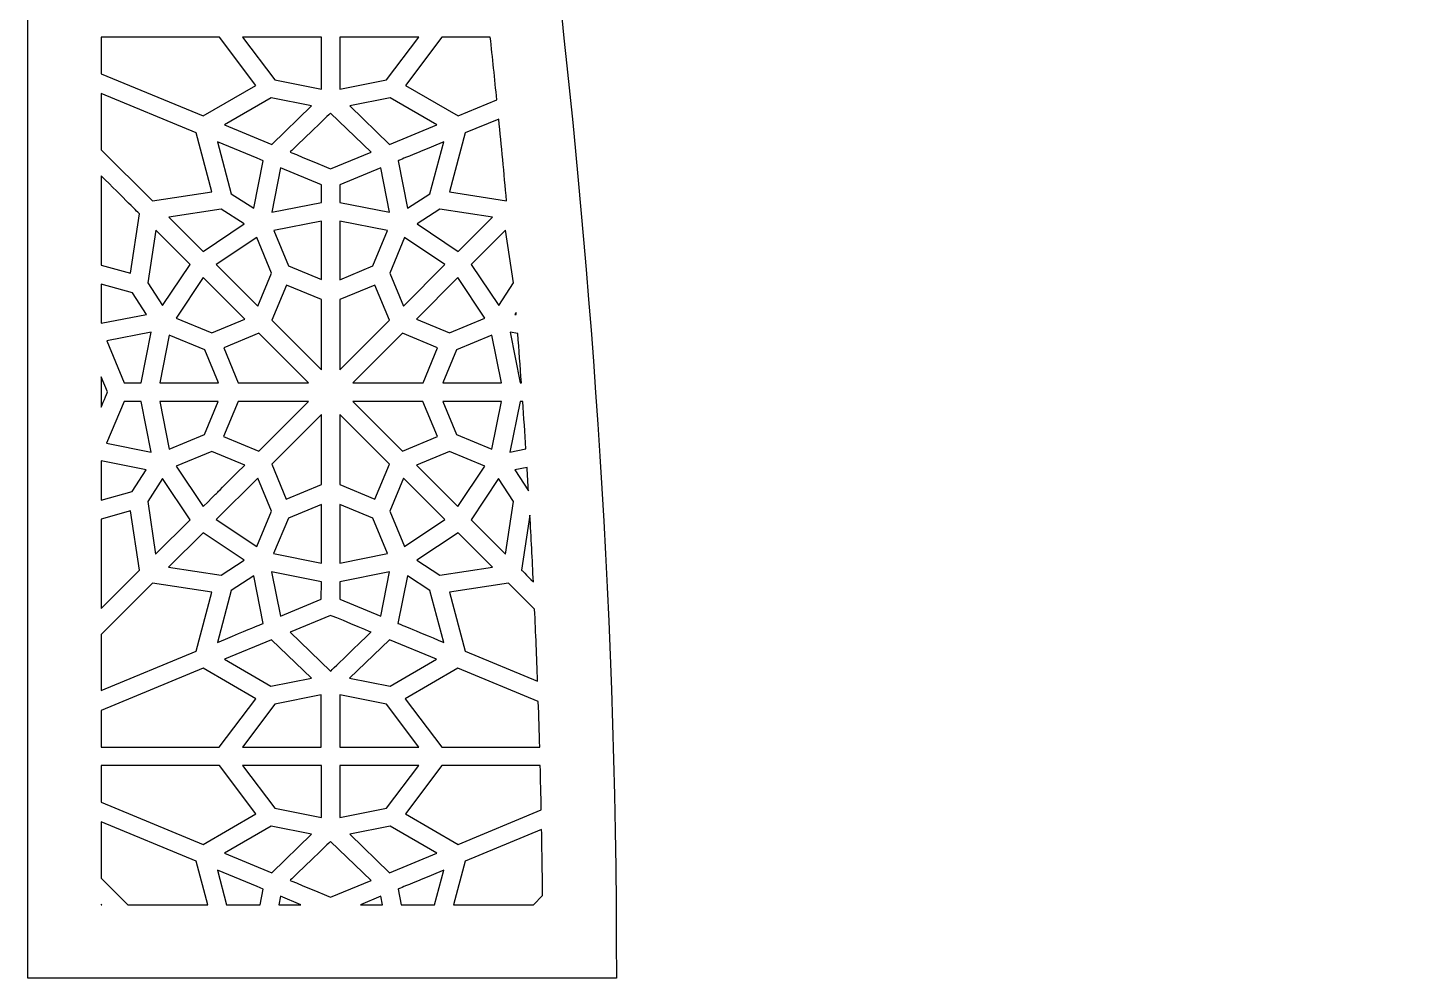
# Model space of a CAD drawing. Header units: millimetres. Extents: x -71 to 72, y -100 to 100.
# Drawn here: x -71.3 to 0.2, y -99.8 to -51.2 of the extents above; entities that cross this region are included whole.
import ezdxf

# ---------------------------------------------------------------- set-up
doc = ezdxf.new("R2010")
doc.units = ezdxf.units.MM
doc.header["$MEASUREMENT"] = 0
doc.layers.add('layer 1', color=7, linetype='Continuous')

msp = doc.modelspace()

# ---------------------------------------------------------------- linework, layer by layer
at = {"layer": 'layer 1', "color": 250}
for points, knots in [([(-71.2611, 100.1639), (-71.2611, 97.1268), (-71.2611, -98.5745), (-71.2611, -99.8361), (-71.2611, -99.8361), (-67.8761, -99.8361), (-44.6415, -99.8361), (-41.1315, -99.8361), (-41.1315, -99.8361), (-41.1315, -17.6932), (-64.9624, 9.6876), (-27.8356, 44.2271), (-27.8356, 44.2271), (-27.8356, 44.2271), (-27.8356, 44.2271), (-27.8356, 44.2271), (-27.8356, 44.2271), (-18.6697, 52.7731), (-6.8481, 60.2788), (0.1676, 70.1513), (0.1676, 70.1513), (13.6031, 51.2689), (43.5836, 41.9319), (48.2851, 8.6635), (48.2851, 8.6635), (48.2851, 8.6635), (48.2851, 8.6639), (48.2851, 8.6639), (48.2851, 8.6639), (48.2942, 8.5979), (48.3031, 8.5316), (48.3122, 8.4656), (48.3122, 8.4656), (48.3122, 8.4656), (48.3122, 8.4656), (48.3122, 8.4656), (48.3122, 8.4656), (51.6534, -15.6362), (41.4666, -45.9687), (41.4666, -99.8361), (41.4666, -99.8361), (44.6758, -99.8361), (70.0917, -99.8361), (71.5959, -99.8361), (71.5959, -99.8361), (71.5959, -96.0977), (71.5959, 89.4373), (71.5959, 100.1639), (71.5959, 100.1639), (50.7736, 100.1639), (-50.0276, 100.1639), (-71.2611, 100.1639)], [0, 0, 0, 0, 0.0714286, 0.0714286, 0.0714286, 0.0714286, 0.1428571, 0.1428571, 0.1428571, 0.1428571, 0.2142857, 0.2142857, 0.2142857, 0.2142857, 0.2857143, 0.2857143, 0.2857143, 0.2857143, 0.3571429, 0.3571429, 0.3571429, 0.3571429, 0.4285714, 0.4285714, 0.4285714, 0.4285714, 0.5, 0.5, 0.5, 0.5, 0.5714286, 0.5714286, 0.5714286, 0.5714286, 0.6428571, 0.6428571, 0.6428571, 0.6428571, 0.7142857, 0.7142857, 0.7142857, 0.7142857, 0.7857143, 0.7857143, 0.7857143, 0.7857143, 0.8571429, 0.8571429, 0.8571429, 0.8571429, 1, 1, 1, 1]), ([(-67.5032, -51.6661), (-64.2355, -51.6657), (-64.8969, -51.6657), (-61.4594, -51.6661), (-61.4594, -51.6661), (-61.4594, -51.6661), (-59.5888, -54.1394), (-59.5888, -54.1394), (-59.5888, -54.1394), (-59.5888, -54.1394), (-62.2864, -55.7054), (-62.2864, -55.7054), (-62.2864, -55.7054), (-62.2864, -55.7054), (-67.5032, -53.5442), (-67.5032, -53.5442), (-67.5032, -53.5442), (-67.5032, -53.5442), (-67.5032, -51.6661), (-67.5032, -51.6661)], [0, 0, 0, 0, 0.1666667, 0.1666667, 0.1666667, 0.1666667, 0.3333333, 0.3333333, 0.3333333, 0.3333333, 0.5, 0.5, 0.5, 0.5, 0.6666667, 0.6666667, 0.6666667, 0.6666667, 1, 1, 1, 1]), ([(-56.238, -51.6664), (-56.238, -51.6664), (-56.238, -54.3327), (-56.238, -54.3327), (-56.238, -54.3327), (-56.238, -54.3327), (-58.6213, -53.8561), (-58.6213, -53.8561), (-58.6213, -53.8561), (-58.6213, -53.8561), (-60.2794, -51.6664), (-60.2794, -51.6664), (-60.2794, -51.6664), (-60.2794, -51.6664), (-56.238, -51.6664), (-56.238, -51.6664)], [0, 0, 0, 0, 0.2, 0.2, 0.2, 0.2, 0.4, 0.4, 0.4, 0.4, 0.6, 0.6, 0.6, 0.6, 1, 1, 1, 1]), ([(-52.904, -53.8561), (-52.904, -53.8561), (-55.2876, -54.3327), (-55.2876, -54.3327), (-55.2876, -54.3327), (-55.2876, -54.3327), (-55.2876, -51.6664), (-55.2876, -51.6664), (-55.2876, -51.6664), (-55.2876, -51.6664), (-51.2463, -51.6664), (-51.2463, -51.6664), (-51.2463, -51.6664), (-51.2463, -51.6664), (-52.904, -53.8561), (-52.904, -53.8561)], [0, 0, 0, 0, 0.2, 0.2, 0.2, 0.2, 0.4, 0.4, 0.4, 0.4, 0.6, 0.6, 0.6, 0.6, 1, 1, 1, 1]), ([(-49.2391, -55.7054), (-49.2391, -55.7054), (-51.9366, -54.1394), (-51.9366, -54.1394), (-51.9366, -54.1394), (-51.9366, -54.1394), (-50.0662, -51.6661), (-50.0662, -51.6661), (-50.0662, -51.6661), (-48.8268, -51.6661), (-48.13, -51.6657), (-47.5871, -51.6657), (-47.5871, -51.6657), (-47.4742, -52.7247), (-47.3626, -53.7965), (-47.2528, -54.8823), (-47.2528, -54.8823), (-47.2528, -54.8823), (-49.2391, -55.7054), (-49.2391, -55.7054)], [0, 0, 0, 0, 0.1666667, 0.1666667, 0.1666667, 0.1666667, 0.3333333, 0.3333333, 0.3333333, 0.3333333, 0.5, 0.5, 0.5, 0.5, 0.6666667, 0.6666667, 0.6666667, 0.6666667, 1, 1, 1, 1]), ([(-67.5032, -54.5613), (-67.5032, -54.5613), (-62.6486, -56.5725), (-62.6486, -56.5725), (-62.6486, -56.5725), (-62.6486, -56.5725), (-61.8444, -59.5958), (-61.8444, -59.5958), (-61.8444, -59.5958), (-61.8444, -59.5958), (-64.8799, -60.0565), (-64.8799, -60.0565), (-64.8799, -60.0565), (-64.8799, -60.0565), (-67.5032, -57.4322), (-67.5032, -57.4322), (-67.5032, -57.4322), (-67.5032, -57.4322), (-67.5032, -54.5613), (-67.5032, -54.5613)], [0, 0, 0, 0, 0.1666667, 0.1666667, 0.1666667, 0.1666667, 0.3333333, 0.3333333, 0.3333333, 0.3333333, 0.5, 0.5, 0.5, 0.5, 0.6666667, 0.6666667, 0.6666667, 0.6666667, 1, 1, 1, 1]), ([(-56.7402, -55.1903), (-56.7402, -55.1903), (-58.7798, -57.1581), (-58.7798, -57.1581), (-58.7798, -57.1581), (-58.7798, -57.1581), (-61.1944, -56.1576), (-61.1944, -56.1576), (-61.1944, -56.1576), (-61.1944, -56.1576), (-58.8135, -54.7758), (-58.8135, -54.7758), (-58.8135, -54.7758), (-58.8135, -54.7758), (-56.7402, -55.1903), (-56.7402, -55.1903)], [0, 0, 0, 0, 0.2, 0.2, 0.2, 0.2, 0.4, 0.4, 0.4, 0.4, 0.6, 0.6, 0.6, 0.6, 1, 1, 1, 1]), ([(-52.7458, -57.1581), (-52.7458, -57.1581), (-54.7856, -55.1903), (-54.7856, -55.1903), (-54.7856, -55.1903), (-54.7856, -55.1903), (-52.7119, -54.7754), (-52.7119, -54.7754), (-52.7119, -54.7754), (-52.7119, -54.7754), (-50.331, -56.1576), (-50.331, -56.1576), (-50.331, -56.1576), (-50.331, -56.1576), (-52.7458, -57.1581), (-52.7458, -57.1581)], [0, 0, 0, 0, 0.2, 0.2, 0.2, 0.2, 0.4, 0.4, 0.4, 0.4, 0.6, 0.6, 0.6, 0.6, 1, 1, 1, 1]), ([(-55.7629, -55.553), (-55.7629, -55.553), (-53.6925, -57.5504), (-53.6925, -57.5504), (-53.6925, -57.5504), (-53.6925, -57.5504), (-55.7629, -58.408), (-55.7629, -58.408), (-55.7629, -58.408), (-55.7653, -58.4066), (-57.8305, -57.5511), (-57.8329, -57.55), (-57.8329, -57.55), (-57.8303, -57.5476), (-55.7655, -55.5554), (-55.7629, -55.553)], [0, 0, 0, 0, 0.2, 0.2, 0.2, 0.2, 0.4, 0.4, 0.4, 0.4, 0.6, 0.6, 0.6, 0.6, 1, 1, 1, 1]), ([(-46.7555, -60.0399), (-46.7555, -60.0399), (-49.681, -59.5958), (-49.681, -59.5958), (-49.681, -59.5958), (-49.681, -59.5958), (-48.8768, -56.5725), (-48.8768, -56.5725), (-48.8768, -56.5725), (-48.8768, -56.5725), (-47.1548, -55.8592), (-47.1548, -55.8592), (-47.1548, -55.8592), (-47.0184, -57.2315), (-46.8849, -58.6242), (-46.7555, -60.0399)], [0, 0, 0, 0, 0.2, 0.2, 0.2, 0.2, 0.4, 0.4, 0.4, 0.4, 0.6, 0.6, 0.6, 0.6, 1, 1, 1, 1]), ([(-59.5176, -57.87), (-59.5176, -57.87), (-59.5201, -57.8721), (-59.5201, -57.8721), (-59.5201, -57.8721), (-59.5201, -57.8721), (-59.2136, -57.9991), (-59.2136, -57.9991), (-59.2136, -57.9991), (-59.2136, -57.9991), (-59.6966, -60.4276), (-59.6966, -60.4276), (-59.6966, -60.4276), (-59.6966, -60.4276), (-60.8484, -59.6854), (-60.8484, -59.6854), (-60.8484, -59.6854), (-60.8484, -59.6854), (-61.5556, -57.0269), (-61.5556, -57.0269), (-61.5556, -57.0269), (-61.5556, -57.0269), (-59.5176, -57.87), (-59.5176, -57.87)], [0, 0, 0, 0, 0.1428571, 0.1428571, 0.1428571, 0.1428571, 0.2857143, 0.2857143, 0.2857143, 0.2857143, 0.4285714, 0.4285714, 0.4285714, 0.4285714, 0.5714286, 0.5714286, 0.5714286, 0.5714286, 0.7142857, 0.7142857, 0.7142857, 0.7142857, 1, 1, 1, 1]), ([(-50.6771, -59.685), (-50.6771, -59.685), (-51.8353, -60.4319), (-51.8353, -60.4319), (-51.8353, -60.4319), (-51.8353, -60.4319), (-52.3129, -57.9995), (-52.3129, -57.9995), (-52.3129, -57.9995), (-52.3018, -57.9949), (-52.2885, -57.9861), (-49.9699, -57.0269), (-49.9699, -57.0269), (-49.9699, -57.0269), (-50.6771, -59.685), (-50.6771, -59.685)], [0, 0, 0, 0, 0.2, 0.2, 0.2, 0.2, 0.4, 0.4, 0.4, 0.4, 0.6, 0.6, 0.6, 0.6, 1, 1, 1, 1]), ([(-56.2373, -59.23), (-56.2373, -59.23), (-56.2369, -60.1299), (-56.2369, -60.1299), (-56.2369, -60.1299), (-56.2369, -60.1299), (-58.7799, -60.6351), (-58.7799, -60.6351), (-58.7799, -60.6351), (-58.7799, -60.6351), (-58.3285, -58.365), (-58.3285, -58.365), (-58.3285, -58.365), (-58.3285, -58.365), (-56.2373, -59.23), (-56.2373, -59.23)], [0, 0, 0, 0, 0.2, 0.2, 0.2, 0.2, 0.4, 0.4, 0.4, 0.4, 0.6, 0.6, 0.6, 0.6, 1, 1, 1, 1]), ([(-55.2903, -60.1296), (-55.2903, -60.1296), (-55.2883, -59.23), (-55.2883, -59.23), (-55.2883, -59.23), (-55.2883, -59.23), (-53.1972, -58.365), (-53.1972, -58.365), (-53.1972, -58.365), (-53.1972, -58.365), (-52.7456, -60.6351), (-52.7456, -60.6351), (-52.7456, -60.6351), (-52.7456, -60.6351), (-55.2903, -60.1296), (-55.2903, -60.1296)], [0, 0, 0, 0, 0.2, 0.2, 0.2, 0.2, 0.4, 0.4, 0.4, 0.4, 0.6, 0.6, 0.6, 0.6, 1, 1, 1, 1]), ([(-65.5451, -60.7208), (-65.5451, -60.7208), (-66.002, -63.7508), (-66.002, -63.7508), (-66.002, -63.7508), (-66.002, -63.7508), (-67.5032, -63.3349), (-67.5032, -63.3349), (-67.5032, -63.3349), (-67.5032, -63.3349), (-67.5032, -58.7615), (-67.5032, -58.7615), (-67.5032, -58.7615), (-66.3855, -59.8798), (-65.5451, -60.7208), (-65.5451, -60.7208)], [0, 0, 0, 0, 0.2, 0.2, 0.2, 0.2, 0.4, 0.4, 0.4, 0.4, 0.6, 0.6, 0.6, 0.6, 1, 1, 1, 1]), ([(-61.3609, -60.4728), (-61.3609, -60.4728), (-60.1854, -61.2295), (-60.1854, -61.2295), (-60.1854, -61.2295), (-60.1854, -61.2295), (-62.2934, -62.6367), (-62.2934, -62.6367), (-62.2934, -62.6367), (-62.2934, -62.6367), (-64.0534, -60.8817), (-64.0534, -60.8817), (-64.0534, -60.8817), (-64.0534, -60.8817), (-61.3609, -60.4728), (-61.3609, -60.4728)], [0, 0, 0, 0, 0.2, 0.2, 0.2, 0.2, 0.4, 0.4, 0.4, 0.4, 0.6, 0.6, 0.6, 0.6, 1, 1, 1, 1]), ([(-49.2321, -62.6367), (-49.2321, -62.6367), (-51.3401, -61.2295), (-51.3401, -61.2295), (-51.3401, -61.2295), (-51.3401, -61.2295), (-50.1647, -60.4728), (-50.1647, -60.4728), (-50.1647, -60.4728), (-50.1647, -60.4728), (-47.4719, -60.8817), (-47.4719, -60.8817), (-47.4719, -60.8817), (-47.4719, -60.8817), (-49.2321, -62.6367), (-49.2321, -62.6367)], [0, 0, 0, 0, 0.2, 0.2, 0.2, 0.2, 0.4, 0.4, 0.4, 0.4, 0.6, 0.6, 0.6, 0.6, 1, 1, 1, 1]), ([(-58.6767, -61.5724), (-58.6767, -61.5724), (-56.2366, -61.0877), (-56.2366, -61.0877), (-56.2366, -61.0877), (-56.2366, -61.0877), (-56.2359, -64.0835), (-56.2359, -64.0835), (-56.2359, -64.0835), (-56.2359, -64.0835), (-57.9243, -63.3836), (-57.9243, -63.3836), (-57.9243, -63.3836), (-57.9243, -63.3836), (-58.6767, -61.5724), (-58.6767, -61.5724)], [0, 0, 0, 0, 0.2, 0.2, 0.2, 0.2, 0.4, 0.4, 0.4, 0.4, 0.6, 0.6, 0.6, 0.6, 1, 1, 1, 1]), ([(-55.2913, -64.0842), (-55.2913, -64.0842), (-55.2913, -61.087), (-55.2913, -61.087), (-55.2913, -61.087), (-55.2913, -61.087), (-52.8487, -61.5724), (-52.8487, -61.5724), (-52.8487, -61.5724), (-52.8487, -61.5724), (-53.6011, -63.3836), (-53.6011, -63.3836), (-53.6011, -63.3836), (-53.6011, -63.3836), (-55.2913, -64.0842), (-55.2913, -64.0842)], [0, 0, 0, 0, 0.2, 0.2, 0.2, 0.2, 0.4, 0.4, 0.4, 0.4, 0.6, 0.6, 0.6, 0.6, 1, 1, 1, 1]), ([(-62.958, -63.3003), (-62.958, -63.3003), (-64.3665, -65.4102), (-64.3665, -65.4102), (-64.3665, -65.4102), (-64.3665, -65.4102), (-65.1254, -64.2384), (-65.1254, -64.2384), (-65.1254, -64.2384), (-65.1254, -64.2384), (-64.7192, -61.5442), (-64.7192, -61.5442), (-64.7192, -61.5442), (-64.7192, -61.5442), (-62.958, -63.3003), (-62.958, -63.3003)], [0, 0, 0, 0, 0.2, 0.2, 0.2, 0.2, 0.4, 0.4, 0.4, 0.4, 0.6, 0.6, 0.6, 0.6, 1, 1, 1, 1]), ([(-59.4931, -65.436), (-59.4931, -65.436), (-61.6154, -63.3137), (-61.6154, -63.3137), (-61.6154, -63.3137), (-61.6154, -63.3137), (-59.545, -61.9315), (-59.545, -61.9315), (-59.545, -61.9315), (-59.545, -61.9315), (-58.7912, -63.7462), (-58.7912, -63.7462), (-58.7912, -63.7462), (-58.7912, -63.7462), (-59.4931, -65.436), (-59.4931, -65.436)], [0, 0, 0, 0, 0.2, 0.2, 0.2, 0.2, 0.4, 0.4, 0.4, 0.4, 0.6, 0.6, 0.6, 0.6, 1, 1, 1, 1]), ([(-52.0325, -65.436), (-52.0325, -65.436), (-52.7345, -63.7462), (-52.7345, -63.7462), (-52.7345, -63.7462), (-52.7345, -63.7462), (-51.9807, -61.9315), (-51.9807, -61.9315), (-51.9807, -61.9315), (-51.9807, -61.9315), (-49.91, -63.3137), (-49.91, -63.3137), (-49.91, -63.3137), (-49.91, -63.3137), (-52.0325, -65.436), (-52.0325, -65.436)], [0, 0, 0, 0, 0.2, 0.2, 0.2, 0.2, 0.4, 0.4, 0.4, 0.4, 0.6, 0.6, 0.6, 0.6, 1, 1, 1, 1]), ([(-47.1592, -65.4102), (-47.1592, -65.4102), (-48.5674, -63.3007), (-48.5674, -63.3007), (-48.5674, -63.3007), (-48.5674, -63.3007), (-46.8063, -61.5445), (-46.8063, -61.5445), (-46.8063, -61.5445), (-46.8063, -61.5445), (-46.4002, -64.2384), (-46.4002, -64.2384), (-46.4002, -64.2384), (-46.4002, -64.2384), (-47.1592, -65.4102), (-47.1592, -65.4102)], [0, 0, 0, 0, 0.2, 0.2, 0.2, 0.2, 0.4, 0.4, 0.4, 0.4, 0.6, 0.6, 0.6, 0.6, 1, 1, 1, 1]), ([(-60.1573, -66.1003), (-60.1573, -66.1003), (-61.8495, -66.803), (-61.8495, -66.803), (-61.8495, -66.803), (-61.8495, -66.803), (-63.6636, -66.0499), (-63.6636, -66.0499), (-63.6636, -66.0499), (-63.6636, -66.0499), (-62.2802, -63.9777), (-62.2802, -63.9777), (-62.2802, -63.9777), (-62.2802, -63.9777), (-60.1573, -66.1003), (-60.1573, -66.1003)], [0, 0, 0, 0, 0.2, 0.2, 0.2, 0.2, 0.4, 0.4, 0.4, 0.4, 0.6, 0.6, 0.6, 0.6, 1, 1, 1, 1]), ([(-49.6762, -66.8034), (-49.6762, -66.8034), (-51.3683, -66.1003), (-51.3683, -66.1003), (-51.3683, -66.1003), (-51.3683, -66.1003), (-49.2453, -63.9777), (-49.2453, -63.9777), (-49.2453, -63.9777), (-49.2453, -63.9777), (-47.862, -66.0499), (-47.862, -66.0499), (-47.862, -66.0499), (-47.862, -66.0499), (-49.6762, -66.8034), (-49.6762, -66.8034)], [0, 0, 0, 0, 0.2, 0.2, 0.2, 0.2, 0.4, 0.4, 0.4, 0.4, 0.6, 0.6, 0.6, 0.6, 1, 1, 1, 1]), ([(-67.5032, -66.3166), (-67.5032, -66.3166), (-67.5032, -64.3093), (-67.5032, -64.3093), (-67.5032, -64.3093), (-67.5032, -64.3093), (-65.9132, -64.7503), (-65.9132, -64.7503), (-65.9132, -64.7503), (-65.9132, -64.7503), (-65.1955, -65.8584), (-65.1955, -65.8584), (-65.1955, -65.8584), (-65.1955, -65.8584), (-67.5032, -66.3166), (-67.5032, -66.3166)], [0, 0, 0, 0, 0.2, 0.2, 0.2, 0.2, 0.4, 0.4, 0.4, 0.4, 0.6, 0.6, 0.6, 0.6, 1, 1, 1, 1]), ([(-58.0279, -64.3576), (-58.0279, -64.3576), (-56.2355, -65.1006), (-56.2355, -65.1006), (-56.2355, -65.1006), (-56.2355, -65.1006), (-56.2344, -68.6949), (-56.2344, -68.6949), (-56.2344, -68.6949), (-56.2344, -68.6949), (-58.7746, -66.1546), (-58.7746, -66.1546), (-58.7746, -66.1546), (-58.7746, -66.1546), (-58.0279, -64.3576), (-58.0279, -64.3576)], [0, 0, 0, 0, 0.2, 0.2, 0.2, 0.2, 0.4, 0.4, 0.4, 0.4, 0.6, 0.6, 0.6, 0.6, 1, 1, 1, 1]), ([(-53.4978, -64.3576), (-53.4978, -64.3576), (-52.7512, -66.1546), (-52.7512, -66.1546), (-52.7512, -66.1546), (-52.7512, -66.1546), (-55.2913, -68.6949), (-55.2913, -68.6949), (-55.2913, -68.6949), (-55.2913, -68.6949), (-55.2913, -65.1009), (-55.2913, -65.1009), (-55.2913, -65.1009), (-55.2913, -65.1009), (-53.4978, -64.3576), (-53.4978, -64.3576)], [0, 0, 0, 0, 0.2, 0.2, 0.2, 0.2, 0.4, 0.4, 0.4, 0.4, 0.6, 0.6, 0.6, 0.6, 1, 1, 1, 1]), ([(-46.2573, -65.8727), (-46.2573, -65.8727), (-46.3302, -65.8584), (-46.3302, -65.8584), (-46.3302, -65.8584), (-46.3302, -65.8584), (-46.2661, -65.7596), (-46.2661, -65.7596), (-46.2661, -65.7596), (-46.2632, -65.7969), (-46.2604, -65.8351), (-46.2573, -65.8727)], [0, 0, 0, 0, 0.25, 0.25, 0.25, 0.25, 0.5, 0.5, 0.5, 0.5, 1, 1, 1, 1]), ([(-64.949, -66.767), (-64.949, -66.767), (-65.4644, -69.3628), (-65.4644, -69.3628), (-65.4644, -69.3628), (-65.4644, -69.3628), (-66.3378, -69.3628), (-66.3378, -69.3628), (-66.3378, -69.3628), (-66.3378, -69.3628), (-67.2268, -67.2193), (-67.2268, -67.2193), (-67.2268, -67.2193), (-67.2268, -67.2193), (-64.949, -66.767), (-64.949, -66.767)], [0, 0, 0, 0, 0.2, 0.2, 0.2, 0.2, 0.4, 0.4, 0.4, 0.4, 0.6, 0.6, 0.6, 0.6, 1, 1, 1, 1]), ([(-62.2093, -67.6712), (-62.2093, -67.6712), (-61.5077, -69.3628), (-61.5077, -69.3628), (-61.5077, -69.3628), (-61.5077, -69.3628), (-64.5066, -69.3628), (-64.5066, -69.3628), (-64.5066, -69.3628), (-64.5066, -69.3628), (-64.0211, -66.9183), (-64.0211, -66.9183), (-64.0211, -66.9183), (-64.0211, -66.9183), (-62.2093, -67.6712), (-62.2093, -67.6712)], [0, 0, 0, 0, 0.2, 0.2, 0.2, 0.2, 0.4, 0.4, 0.4, 0.4, 0.6, 0.6, 0.6, 0.6, 1, 1, 1, 1]), ([(-56.8949, -69.3628), (-56.8949, -69.3628), (-60.4908, -69.3628), (-60.4908, -69.3628), (-60.4908, -69.3628), (-60.4908, -69.3628), (-61.2357, -67.5653), (-61.2357, -67.5653), (-61.2357, -67.5653), (-61.2357, -67.5653), (-59.4388, -66.8189), (-59.4388, -66.8189), (-59.4388, -66.8189), (-59.4388, -66.8189), (-56.8949, -69.3628), (-56.8949, -69.3628)], [0, 0, 0, 0, 0.2, 0.2, 0.2, 0.2, 0.4, 0.4, 0.4, 0.4, 0.6, 0.6, 0.6, 0.6, 1, 1, 1, 1]), ([(-52.0867, -66.8189), (-52.0867, -66.8189), (-50.2896, -67.5653), (-50.2896, -67.5653), (-50.2896, -67.5653), (-50.2896, -67.5653), (-51.0333, -69.3597), (-51.0333, -69.3597), (-51.0333, -69.3597), (-51.0333, -69.3597), (-54.63, -69.362), (-54.63, -69.362), (-54.63, -69.362), (-54.63, -69.362), (-52.0867, -66.8189), (-52.0867, -66.8189)], [0, 0, 0, 0, 0.2, 0.2, 0.2, 0.2, 0.4, 0.4, 0.4, 0.4, 0.6, 0.6, 0.6, 0.6, 1, 1, 1, 1]), ([(-50.0163, -69.3597), (-50.0163, -69.3597), (-49.3165, -67.6712), (-49.3165, -67.6712), (-49.3165, -67.6712), (-49.3165, -67.6712), (-47.5041, -66.9183), (-47.5041, -66.9183), (-47.5041, -66.9183), (-47.5041, -66.9183), (-47.0192, -69.3617), (-47.0192, -69.3617), (-47.0192, -69.3617), (-47.0192, -69.3617), (-50.0163, -69.3597), (-50.0163, -69.3597)], [0, 0, 0, 0, 0.2, 0.2, 0.2, 0.2, 0.4, 0.4, 0.4, 0.4, 0.6, 0.6, 0.6, 0.6, 1, 1, 1, 1]), ([(-45.9942, -69.3625), (-45.9942, -69.3625), (-46.0612, -69.3625), (-46.0612, -69.3625), (-46.0612, -69.3625), (-46.0612, -69.3625), (-46.5764, -66.767), (-46.5764, -66.767), (-46.5764, -66.767), (-46.5764, -66.767), (-46.1821, -66.8453), (-46.1821, -66.8453), (-46.1821, -66.8453), (-46.1177, -67.6775), (-46.0548, -68.5158), (-45.9942, -69.3625)], [0, 0, 0, 0, 0.2, 0.2, 0.2, 0.2, 0.4, 0.4, 0.4, 0.4, 0.6, 0.6, 0.6, 0.6, 1, 1, 1, 1]), ([(-67.5032, -69.0608), (-67.5032, -69.0608), (-67.1917, -69.8334), (-67.1917, -69.8334), (-67.1917, -69.8334), (-67.1946, -69.8401), (-67.5004, -70.5992), (-67.5032, -70.6064), (-67.5032, -70.6064), (-67.5032, -70.0499), (-67.5032, -69.6234), (-67.5032, -69.0608)], [0, 0, 0, 0, 0.25, 0.25, 0.25, 0.25, 0.5, 0.5, 0.5, 0.5, 1, 1, 1, 1]), ([(-67.23, -72.4563), (-67.23, -72.4563), (-66.3411, -70.3124), (-66.3411, -70.3124), (-66.3411, -70.3124), (-66.3411, -70.3124), (-65.4678, -70.3132), (-65.4678, -70.3132), (-65.4678, -70.3132), (-65.4678, -70.3132), (-64.9526, -72.9085), (-64.9526, -72.9085), (-64.9526, -72.9085), (-64.9526, -72.9085), (-67.23, -72.4563), (-67.23, -72.4563)], [0, 0, 0, 0, 0.2, 0.2, 0.2, 0.2, 0.4, 0.4, 0.4, 0.4, 0.6, 0.6, 0.6, 0.6, 1, 1, 1, 1]), ([(-61.5124, -70.316), (-61.5124, -70.316), (-62.2125, -72.0044), (-62.2125, -72.0044), (-62.2125, -72.0044), (-62.2125, -72.0044), (-64.0249, -72.7572), (-64.0249, -72.7572), (-64.0249, -72.7572), (-64.0249, -72.7572), (-64.5098, -70.3138), (-64.5098, -70.3138), (-64.5098, -70.3138), (-64.5098, -70.3138), (-61.5124, -70.316), (-61.5124, -70.316)], [0, 0, 0, 0, 0.2, 0.2, 0.2, 0.2, 0.4, 0.4, 0.4, 0.4, 0.6, 0.6, 0.6, 0.6, 1, 1, 1, 1]), ([(-59.4421, -72.8567), (-59.4421, -72.8567), (-61.2395, -72.1102), (-61.2395, -72.1102), (-61.2395, -72.1102), (-61.2395, -72.1102), (-60.4957, -70.316), (-60.4957, -70.316), (-60.4957, -70.316), (-60.4957, -70.316), (-56.8991, -70.3132), (-56.8991, -70.3132), (-56.8991, -70.3132), (-56.8991, -70.3132), (-59.4421, -72.8567), (-59.4421, -72.8567)], [0, 0, 0, 0, 0.2, 0.2, 0.2, 0.2, 0.4, 0.4, 0.4, 0.4, 0.6, 0.6, 0.6, 0.6, 1, 1, 1, 1]), ([(-54.634, -70.3124), (-54.634, -70.3124), (-51.0383, -70.3124), (-51.0383, -70.3124), (-51.0383, -70.3124), (-51.0383, -70.3124), (-50.293, -72.1102), (-50.293, -72.1102), (-50.293, -72.1102), (-50.293, -72.1102), (-52.0902, -72.8567), (-52.0902, -72.8567), (-52.0902, -72.8567), (-52.0902, -72.8567), (-54.634, -70.3124), (-54.634, -70.3124)], [0, 0, 0, 0, 0.2, 0.2, 0.2, 0.2, 0.4, 0.4, 0.4, 0.4, 0.6, 0.6, 0.6, 0.6, 1, 1, 1, 1]), ([(-49.3196, -72.0044), (-49.3196, -72.0044), (-50.0211, -70.3124), (-50.0211, -70.3124), (-50.0211, -70.3124), (-50.0211, -70.3124), (-47.0222, -70.3124), (-47.0222, -70.3124), (-47.0222, -70.3124), (-47.0222, -70.3124), (-47.5076, -72.7572), (-47.5076, -72.7572), (-47.5076, -72.7572), (-47.5076, -72.7572), (-49.3196, -72.0044), (-49.3196, -72.0044)], [0, 0, 0, 0, 0.2, 0.2, 0.2, 0.2, 0.4, 0.4, 0.4, 0.4, 0.6, 0.6, 0.6, 0.6, 1, 1, 1, 1]), ([(-46.5799, -72.9085), (-46.5799, -72.9085), (-46.0647, -70.3124), (-46.0647, -70.3124), (-46.0647, -70.3124), (-46.0647, -70.3124), (-45.9274, -70.3124), (-45.9274, -70.3124), (-45.9274, -70.3124), (-45.8714, -71.1175), (-45.8173, -71.9293), (-45.7649, -72.7466), (-45.7649, -72.7466), (-45.7649, -72.7466), (-46.5799, -72.9085), (-46.5799, -72.9085)], [0, 0, 0, 0, 0.2, 0.2, 0.2, 0.2, 0.4, 0.4, 0.4, 0.4, 0.6, 0.6, 0.6, 0.6, 1, 1, 1, 1]), ([(-58.0311, -75.318), (-58.0311, -75.318), (-58.7779, -73.521), (-58.7779, -73.521), (-58.7779, -73.521), (-58.7779, -73.521), (-56.2377, -70.9807), (-56.2377, -70.9807), (-56.2377, -70.9807), (-56.2377, -70.9807), (-56.2377, -74.5747), (-56.2377, -74.5747), (-56.2377, -74.5747), (-56.2377, -74.5747), (-58.0311, -75.318), (-58.0311, -75.318)], [0, 0, 0, 0, 0.2, 0.2, 0.2, 0.2, 0.4, 0.4, 0.4, 0.4, 0.6, 0.6, 0.6, 0.6, 1, 1, 1, 1]), ([(-55.2935, -74.5751), (-55.2935, -74.5751), (-55.2943, -70.9807), (-55.2943, -70.9807), (-55.2943, -70.9807), (-55.2943, -70.9807), (-52.7544, -73.521), (-52.7544, -73.521), (-52.7544, -73.521), (-52.7544, -73.521), (-53.5011, -75.318), (-53.5011, -75.318), (-53.5011, -75.318), (-53.5011, -75.318), (-55.2935, -74.5751), (-55.2935, -74.5751)], [0, 0, 0, 0, 0.2, 0.2, 0.2, 0.2, 0.4, 0.4, 0.4, 0.4, 0.6, 0.6, 0.6, 0.6, 1, 1, 1, 1]), ([(-67.5032, -73.3597), (-67.5032, -73.3597), (-65.1988, -73.8174), (-65.1988, -73.8174), (-65.1988, -73.8174), (-65.1988, -73.8174), (-65.9164, -74.9254), (-65.9164, -74.9254), (-65.9164, -74.9254), (-65.9164, -74.9254), (-67.5032, -75.3649), (-67.5032, -75.3649), (-67.5032, -75.3649), (-67.5032, -75.3649), (-67.5032, -73.3597), (-67.5032, -73.3597)], [0, 0, 0, 0, 0.2, 0.2, 0.2, 0.2, 0.4, 0.4, 0.4, 0.4, 0.6, 0.6, 0.6, 0.6, 1, 1, 1, 1]), ([(-61.8527, -72.8722), (-61.8527, -72.8722), (-60.1606, -73.575), (-60.1606, -73.575), (-60.1606, -73.575), (-62.5752, -75.9894), (-60.7774, -74.1916), (-62.2835, -75.698), (-62.2835, -75.698), (-62.2835, -75.698), (-63.667, -73.6258), (-63.667, -73.6258), (-63.667, -73.6258), (-63.667, -73.6258), (-61.8527, -72.8722), (-61.8527, -72.8722)], [0, 0, 0, 0, 0.2, 0.2, 0.2, 0.2, 0.4, 0.4, 0.4, 0.4, 0.6, 0.6, 0.6, 0.6, 1, 1, 1, 1]), ([(-51.3716, -73.575), (-51.3716, -73.575), (-49.6795, -72.8722), (-49.6795, -72.8722), (-49.6795, -72.8722), (-49.6795, -72.8722), (-47.8654, -73.6258), (-47.8654, -73.6258), (-47.8654, -73.6258), (-47.8654, -73.6258), (-49.2487, -75.698), (-49.2487, -75.698), (-49.2487, -75.698), (-49.2487, -75.698), (-51.3716, -73.575), (-51.3716, -73.575)], [0, 0, 0, 0, 0.2, 0.2, 0.2, 0.2, 0.4, 0.4, 0.4, 0.4, 0.6, 0.6, 0.6, 0.6, 1, 1, 1, 1]), ([(-64.3698, -74.2654), (-64.3698, -74.2654), (-62.9613, -76.375), (-62.9613, -76.375), (-62.9613, -76.375), (-62.9613, -76.375), (-64.7224, -78.131), (-64.7224, -78.131), (-64.7224, -78.131), (-64.7224, -78.131), (-65.1287, -75.4372), (-65.1287, -75.4372), (-65.1287, -75.4372), (-65.1287, -75.4372), (-64.3698, -74.2654), (-64.3698, -74.2654)], [0, 0, 0, 0, 0.2, 0.2, 0.2, 0.2, 0.4, 0.4, 0.4, 0.4, 0.6, 0.6, 0.6, 0.6, 1, 1, 1, 1]), ([(-59.4964, -74.2392), (-59.4964, -74.2392), (-58.7945, -75.9293), (-58.7945, -75.9293), (-58.7945, -75.9293), (-58.7945, -75.9293), (-59.5483, -77.7441), (-59.5483, -77.7441), (-59.5483, -77.7441), (-59.5483, -77.7441), (-61.6188, -76.3615), (-61.6188, -76.3615), (-61.6188, -76.3615), (-61.6188, -76.3615), (-59.4964, -74.2392), (-59.4964, -74.2392)], [0, 0, 0, 0, 0.2, 0.2, 0.2, 0.2, 0.4, 0.4, 0.4, 0.4, 0.6, 0.6, 0.6, 0.6, 1, 1, 1, 1]), ([(-52.0358, -74.2392), (-52.0358, -74.2392), (-49.9136, -76.3615), (-49.9136, -76.3615), (-49.9136, -76.3615), (-49.9136, -76.3615), (-51.984, -77.7441), (-51.984, -77.7441), (-51.984, -77.7441), (-51.984, -77.7441), (-52.7378, -75.9293), (-52.7378, -75.9293), (-52.7378, -75.9293), (-52.7378, -75.9293), (-52.0358, -74.2392), (-52.0358, -74.2392)], [0, 0, 0, 0, 0.2, 0.2, 0.2, 0.2, 0.4, 0.4, 0.4, 0.4, 0.6, 0.6, 0.6, 0.6, 1, 1, 1, 1]), ([(-48.571, -76.375), (-48.571, -76.375), (-47.1625, -74.2654), (-47.1625, -74.2654), (-47.1625, -74.2654), (-47.1625, -74.2654), (-46.4035, -75.4372), (-46.4035, -75.4372), (-46.4035, -75.4372), (-46.4035, -75.4372), (-46.8096, -78.1314), (-46.8096, -78.1314), (-46.8096, -78.1314), (-46.8096, -78.1314), (-48.571, -76.375), (-48.571, -76.375)], [0, 0, 0, 0, 0.2, 0.2, 0.2, 0.2, 0.4, 0.4, 0.4, 0.4, 0.6, 0.6, 0.6, 0.6, 1, 1, 1, 1]), ([(-45.7044, -73.6924), (-45.6796, -74.0921), (-45.6562, -74.4965), (-45.6324, -74.8997), (-45.6324, -74.8997), (-45.6324, -74.8997), (-46.3335, -73.8169), (-46.3335, -73.8169), (-46.3335, -73.8169), (-46.3335, -73.8169), (-45.7044, -73.6924), (-45.7044, -73.6924)], [0, 0, 0, 0, 0.25, 0.25, 0.25, 0.25, 0.5, 0.5, 0.5, 0.5, 1, 1, 1, 1]), ([(-56.2377, -75.5914), (-56.2377, -75.5914), (-56.2377, -78.5887), (-56.2377, -78.5887), (-56.2377, -78.5887), (-56.2377, -78.5887), (-58.68, -78.1029), (-58.68, -78.1029), (-58.68, -78.1029), (-58.68, -78.1029), (-57.9278, -76.292), (-57.9278, -76.292), (-57.9278, -76.292), (-57.9278, -76.292), (-56.2377, -75.5914), (-56.2377, -75.5914)], [0, 0, 0, 0, 0.2, 0.2, 0.2, 0.2, 0.4, 0.4, 0.4, 0.4, 0.6, 0.6, 0.6, 0.6, 1, 1, 1, 1]), ([(-53.6044, -76.292), (-53.6044, -76.292), (-52.852, -78.1029), (-52.852, -78.1029), (-52.852, -78.1029), (-52.852, -78.1029), (-55.2921, -78.588), (-55.2921, -78.588), (-55.2921, -78.588), (-55.2921, -78.588), (-55.2931, -75.5917), (-55.2931, -75.5917), (-55.2931, -75.5917), (-55.2931, -75.5917), (-53.6044, -76.292), (-53.6044, -76.292)], [0, 0, 0, 0, 0.2, 0.2, 0.2, 0.2, 0.4, 0.4, 0.4, 0.4, 0.6, 0.6, 0.6, 0.6, 1, 1, 1, 1]), ([(-67.5032, -76.3397), (-67.5032, -76.3397), (-66.0053, -75.9245), (-66.0053, -75.9245), (-66.0053, -75.9245), (-66.0053, -75.9245), (-65.5483, -78.9544), (-65.5483, -78.9544), (-65.5483, -78.9544), (-65.5483, -78.9544), (-66.3871, -79.7938), (-67.5032, -80.9107), (-67.5032, -80.9107), (-67.5032, -80.9107), (-67.5032, -76.3397), (-67.5032, -76.3397)], [0, 0, 0, 0, 0.2, 0.2, 0.2, 0.2, 0.4, 0.4, 0.4, 0.4, 0.6, 0.6, 0.6, 0.6, 1, 1, 1, 1]), ([(-45.9839, -78.9548), (-45.9839, -78.9548), (-45.5599, -76.1428), (-45.5599, -76.1428), (-45.5599, -76.1428), (-45.4965, -77.2682), (-45.4375, -78.4073), (-45.3818, -79.557), (-45.3818, -79.557), (-45.7547, -79.1837), (-45.9839, -78.9548), (-45.9839, -78.9548)], [0, 0, 0, 0, 0.25, 0.25, 0.25, 0.25, 0.5, 0.5, 0.5, 0.5, 1, 1, 1, 1]), ([(-62.2967, -77.0389), (-62.2967, -77.0389), (-60.1887, -78.4461), (-60.1887, -78.4461), (-60.1887, -78.4461), (-60.1887, -78.4461), (-61.3642, -79.2029), (-61.3642, -79.2029), (-61.3642, -79.2029), (-61.3642, -79.2029), (-64.0571, -78.794), (-64.0571, -78.794), (-64.0571, -78.794), (-64.0571, -78.794), (-62.2967, -77.0389), (-62.2967, -77.0389)], [0, 0, 0, 0, 0.2, 0.2, 0.2, 0.2, 0.4, 0.4, 0.4, 0.4, 0.6, 0.6, 0.6, 0.6, 1, 1, 1, 1]), ([(-50.1682, -79.2029), (-50.1682, -79.2029), (-51.3433, -78.4461), (-51.3433, -78.4461), (-51.3433, -78.4461), (-51.3433, -78.4461), (-49.2355, -77.0389), (-49.2355, -77.0389), (-49.2355, -77.0389), (-49.2355, -77.0389), (-47.4753, -78.794), (-47.4753, -78.794), (-47.4753, -78.794), (-47.4753, -78.794), (-50.1682, -79.2029), (-50.1682, -79.2029)], [0, 0, 0, 0, 0.2, 0.2, 0.2, 0.2, 0.4, 0.4, 0.4, 0.4, 0.6, 0.6, 0.6, 0.6, 1, 1, 1, 1]), ([(-60.8518, -79.9906), (-60.8518, -79.9906), (-59.6936, -79.2438), (-59.6936, -79.2438), (-59.6936, -79.2438), (-59.6936, -79.2438), (-59.2159, -81.6762), (-59.2159, -81.6762), (-59.2159, -81.6762), (-59.227, -81.6807), (-59.2402, -81.6895), (-61.559, -82.6488), (-61.559, -82.6488), (-61.559, -82.6488), (-60.8518, -79.9906), (-60.8518, -79.9906)], [0, 0, 0, 0, 0.2, 0.2, 0.2, 0.2, 0.4, 0.4, 0.4, 0.4, 0.6, 0.6, 0.6, 0.6, 1, 1, 1, 1]), ([(-56.2384, -79.5462), (-56.2384, -79.5462), (-56.2406, -80.4456), (-56.2406, -80.4456), (-56.2406, -80.4456), (-56.2406, -80.4456), (-58.3317, -81.3107), (-58.3317, -81.3107), (-58.3317, -81.3107), (-58.3317, -81.3107), (-58.7834, -79.0403), (-58.7834, -79.0403), (-58.7834, -79.0403), (-58.7834, -79.0403), (-56.2384, -79.5462), (-56.2384, -79.5462)], [0, 0, 0, 0, 0.2, 0.2, 0.2, 0.2, 0.4, 0.4, 0.4, 0.4, 0.6, 0.6, 0.6, 0.6, 1, 1, 1, 1]), ([(-52.7489, -79.0403), (-52.7489, -79.0403), (-53.2005, -81.3107), (-53.2005, -81.3107), (-53.2005, -81.3107), (-53.2005, -81.3107), (-55.2916, -80.4456), (-55.2916, -80.4456), (-55.2916, -80.4456), (-55.2916, -80.4456), (-55.292, -79.5453), (-55.292, -79.5453), (-55.292, -79.5453), (-55.292, -79.5453), (-52.7489, -79.0403), (-52.7489, -79.0403)], [0, 0, 0, 0, 0.2, 0.2, 0.2, 0.2, 0.4, 0.4, 0.4, 0.4, 0.6, 0.6, 0.6, 0.6, 1, 1, 1, 1]), ([(-52.3153, -81.6764), (-52.3153, -81.6764), (-51.8321, -79.2479), (-51.8321, -79.2479), (-51.8321, -79.2479), (-51.8321, -79.2479), (-50.6805, -79.9903), (-50.6805, -79.9903), (-50.6805, -79.9903), (-50.6805, -79.9903), (-49.9731, -82.6488), (-49.9731, -82.6488), (-49.9731, -82.6488), (-51.5319, -82.0039), (-52.2515, -81.7029), (-52.3153, -81.6764)], [0, 0, 0, 0, 0.2, 0.2, 0.2, 0.2, 0.4, 0.4, 0.4, 0.4, 0.6, 0.6, 0.6, 0.6, 1, 1, 1, 1]), ([(-67.5032, -82.2399), (-67.5032, -82.2399), (-64.8835, -79.619), (-64.8835, -79.619), (-64.8835, -79.619), (-64.8835, -79.619), (-61.8479, -80.0795), (-61.8479, -80.0795), (-61.8479, -80.0795), (-61.8479, -80.0795), (-62.6519, -83.1031), (-62.6519, -83.1031), (-62.6519, -83.1031), (-62.6519, -83.1031), (-67.5032, -85.1126), (-67.5032, -85.1126), (-67.5032, -85.1126), (-67.5032, -85.1126), (-67.5032, -82.2399), (-67.5032, -82.2399)], [0, 0, 0, 0, 0.1666667, 0.1666667, 0.1666667, 0.1666667, 0.3333333, 0.3333333, 0.3333333, 0.3333333, 0.5, 0.5, 0.5, 0.5, 0.6666667, 0.6666667, 0.6666667, 0.6666667, 1, 1, 1, 1]), ([(-45.1656, -84.642), (-45.1656, -84.642), (-48.8801, -83.1031), (-48.8801, -83.1031), (-48.8801, -83.1031), (-48.8801, -83.1031), (-49.6846, -80.0795), (-49.6846, -80.0795), (-49.6846, -80.0795), (-49.6846, -80.0795), (-46.6488, -79.619), (-46.6488, -79.619), (-46.6488, -79.619), (-46.6488, -79.619), (-45.3169, -80.9516), (-45.3169, -80.9516), (-45.3169, -80.9516), (-45.2621, -82.1694), (-45.2108, -83.3974), (-45.1656, -84.642)], [0, 0, 0, 0, 0.1666667, 0.1666667, 0.1666667, 0.1666667, 0.3333333, 0.3333333, 0.3333333, 0.3333333, 0.5, 0.5, 0.5, 0.5, 0.6666667, 0.6666667, 0.6666667, 0.6666667, 1, 1, 1, 1]), ([(-55.7661, -81.2676), (-55.7635, -81.2687), (-53.6983, -82.1242), (-53.6958, -82.1253), (-53.6958, -82.1253), (-53.6984, -82.128), (-55.7634, -84.1199), (-55.7661, -84.1223), (-55.7661, -84.1223), (-55.7661, -84.1223), (-57.8362, -82.1253), (-57.8362, -82.1253), (-57.8362, -82.1253), (-57.8362, -82.1253), (-55.7661, -81.2676), (-55.7661, -81.2676)], [0, 0, 0, 0, 0.2, 0.2, 0.2, 0.2, 0.4, 0.4, 0.4, 0.4, 0.6, 0.6, 0.6, 0.6, 1, 1, 1, 1]), ([(-58.7831, -82.5175), (-58.7831, -82.5175), (-56.7435, -84.4853), (-56.7435, -84.4853), (-56.7435, -84.4853), (-56.7435, -84.4853), (-58.8171, -84.9002), (-58.8171, -84.9002), (-58.8171, -84.9002), (-58.8171, -84.9002), (-61.1977, -83.5177), (-61.1977, -83.5177), (-61.1977, -83.5177), (-61.1977, -83.5177), (-58.7831, -82.5175), (-58.7831, -82.5175)], [0, 0, 0, 0, 0.2, 0.2, 0.2, 0.2, 0.4, 0.4, 0.4, 0.4, 0.6, 0.6, 0.6, 0.6, 1, 1, 1, 1]), ([(-54.7888, -84.4853), (-54.7888, -84.4853), (-52.7491, -82.5175), (-52.7491, -82.5175), (-52.7491, -82.5175), (-52.7491, -82.5175), (-50.3345, -83.5177), (-50.3345, -83.5177), (-50.3345, -83.5177), (-50.3345, -83.5177), (-52.7153, -84.8998), (-52.7153, -84.8998), (-52.7153, -84.8998), (-52.7153, -84.8998), (-54.7888, -84.4853), (-54.7888, -84.4853)], [0, 0, 0, 0, 0.2, 0.2, 0.2, 0.2, 0.4, 0.4, 0.4, 0.4, 0.6, 0.6, 0.6, 0.6, 1, 1, 1, 1]), ([(-67.5032, -86.13), (-67.5032, -86.13), (-62.2896, -83.9703), (-62.2896, -83.9703), (-62.2896, -83.9703), (-62.2896, -83.9703), (-59.5923, -85.5362), (-59.5923, -85.5362), (-59.5923, -85.5362), (-59.5923, -85.5362), (-61.4627, -88.0096), (-61.4627, -88.0096), (-61.4627, -88.0096), (-64.8893, -88.0099), (-64.1799, -88.0099), (-67.5032, -88.0096), (-67.5032, -88.0096), (-67.5032, -88.0096), (-67.5032, -86.13), (-67.5032, -86.13)], [0, 0, 0, 0, 0.1666667, 0.1666667, 0.1666667, 0.1666667, 0.3333333, 0.3333333, 0.3333333, 0.3333333, 0.5, 0.5, 0.5, 0.5, 0.6666667, 0.6666667, 0.6666667, 0.6666667, 1, 1, 1, 1]), ([(-45.0584, -88.0096), (-47.193, -88.0099), (-47.0498, -88.0099), (-50.0696, -88.0096), (-50.0696, -88.0096), (-50.0696, -88.0096), (-51.94, -85.5362), (-51.94, -85.5362), (-51.94, -85.5362), (-51.94, -85.5362), (-49.2424, -83.9703), (-49.2424, -83.9703), (-49.2424, -83.9703), (-49.2424, -83.9703), (-45.1309, -85.6734), (-45.1309, -85.6734), (-45.1309, -85.6734), (-45.1046, -86.4471), (-45.0806, -87.2257), (-45.0584, -88.0096)], [0, 0, 0, 0, 0.1666667, 0.1666667, 0.1666667, 0.1666667, 0.3333333, 0.3333333, 0.3333333, 0.3333333, 0.5, 0.5, 0.5, 0.5, 0.6666667, 0.6666667, 0.6666667, 0.6666667, 1, 1, 1, 1]), ([(-58.6249, -85.8195), (-58.6249, -85.8195), (-56.2413, -85.3429), (-56.2413, -85.3429), (-56.2413, -85.3429), (-56.2413, -85.3429), (-56.2413, -88.0092), (-56.2413, -88.0092), (-56.2413, -88.0092), (-56.2413, -88.0092), (-60.2827, -88.0092), (-60.2827, -88.0092), (-60.2827, -88.0092), (-60.2827, -88.0092), (-58.6249, -85.8195), (-58.6249, -85.8195)], [0, 0, 0, 0, 0.2, 0.2, 0.2, 0.2, 0.4, 0.4, 0.4, 0.4, 0.6, 0.6, 0.6, 0.6, 1, 1, 1, 1]), ([(-55.2909, -88.0092), (-55.2909, -88.0092), (-55.2909, -85.3429), (-55.2909, -85.3429), (-55.2909, -85.3429), (-55.2909, -85.3429), (-52.9074, -85.8195), (-52.9074, -85.8195), (-52.9074, -85.8195), (-52.9074, -85.8195), (-51.2496, -88.0092), (-51.2496, -88.0092), (-51.2496, -88.0092), (-51.2496, -88.0092), (-55.2909, -88.0092), (-55.2909, -88.0092)], [0, 0, 0, 0, 0.2, 0.2, 0.2, 0.2, 0.4, 0.4, 0.4, 0.4, 0.6, 0.6, 0.6, 0.6, 1, 1, 1, 1]), ([(-67.5032, -88.9497), (-64.2355, -88.9493), (-64.8969, -88.9493), (-61.4594, -88.9497), (-61.4594, -88.9497), (-61.4594, -88.9497), (-59.5888, -91.4231), (-59.5888, -91.4231), (-59.5888, -91.4231), (-59.5888, -91.4231), (-62.2864, -92.989), (-62.2864, -92.989), (-62.2864, -92.989), (-62.2864, -92.989), (-67.5032, -90.8278), (-67.5032, -90.8278), (-67.5032, -90.8278), (-67.5032, -90.8278), (-67.5032, -88.9497), (-67.5032, -88.9497)], [0, 0, 0, 0, 0.1666667, 0.1666667, 0.1666667, 0.1666667, 0.3333333, 0.3333333, 0.3333333, 0.3333333, 0.5, 0.5, 0.5, 0.5, 0.6666667, 0.6666667, 0.6666667, 0.6666667, 1, 1, 1, 1]), ([(-56.238, -88.95), (-56.238, -88.95), (-56.238, -91.6164), (-56.238, -91.6164), (-56.238, -91.6164), (-56.238, -91.6164), (-58.6213, -91.1397), (-58.6213, -91.1397), (-58.6213, -91.1397), (-58.6213, -91.1397), (-60.2794, -88.95), (-60.2794, -88.95), (-60.2794, -88.95), (-60.2794, -88.95), (-56.238, -88.95), (-56.238, -88.95)], [0, 0, 0, 0, 0.2, 0.2, 0.2, 0.2, 0.4, 0.4, 0.4, 0.4, 0.6, 0.6, 0.6, 0.6, 1, 1, 1, 1]), ([(-52.904, -91.1397), (-52.904, -91.1397), (-55.2876, -91.6164), (-55.2876, -91.6164), (-55.2876, -91.6164), (-55.2876, -91.6164), (-55.2876, -88.95), (-55.2876, -88.95), (-55.2876, -88.95), (-55.2876, -88.95), (-51.2463, -88.95), (-51.2463, -88.95), (-51.2463, -88.95), (-51.2463, -88.95), (-52.904, -91.1397), (-52.904, -91.1397)], [0, 0, 0, 0, 0.2, 0.2, 0.2, 0.2, 0.4, 0.4, 0.4, 0.4, 0.6, 0.6, 0.6, 0.6, 1, 1, 1, 1]), ([(-44.9784, -91.2241), (-44.9784, -91.2241), (-49.2391, -92.989), (-49.2391, -92.989), (-49.2391, -92.989), (-49.2391, -92.989), (-51.9366, -91.4231), (-51.9366, -91.4231), (-51.9366, -91.4231), (-51.9366, -91.4231), (-50.0662, -88.9497), (-50.0662, -88.9497), (-50.0662, -88.9497), (-47.0366, -88.9493), (-47.2401, -88.9493), (-45.0315, -88.9493), (-45.0315, -88.9493), (-45.012, -89.703), (-44.9943, -90.461), (-44.9784, -91.2241)], [0, 0, 0, 0, 0.1666667, 0.1666667, 0.1666667, 0.1666667, 0.3333333, 0.3333333, 0.3333333, 0.3333333, 0.5, 0.5, 0.5, 0.5, 0.6666667, 0.6666667, 0.6666667, 0.6666667, 1, 1, 1, 1]), ([(-67.5032, -91.845), (-67.5032, -91.845), (-62.6486, -93.8561), (-62.6486, -93.8561), (-62.6486, -93.8561), (-62.6486, -93.8561), (-62.0576, -96.0783), (-62.0576, -96.0783), (-62.0576, -96.0783), (-62.0576, -96.0783), (-66.1413, -96.0783), (-66.1413, -96.0783), (-66.1413, -96.0783), (-66.1413, -96.0783), (-67.5032, -94.7156), (-67.5032, -94.7156), (-67.5032, -94.7156), (-67.5032, -94.7156), (-67.5032, -91.845), (-67.5032, -91.845)], [0, 0, 0, 0, 0.1666667, 0.1666667, 0.1666667, 0.1666667, 0.3333333, 0.3333333, 0.3333333, 0.3333333, 0.5, 0.5, 0.5, 0.5, 0.6666667, 0.6666667, 0.6666667, 0.6666667, 1, 1, 1, 1]), ([(-56.7402, -92.4739), (-56.7402, -92.4739), (-58.7798, -94.4418), (-58.7798, -94.4418), (-58.7798, -94.4418), (-58.7798, -94.4418), (-61.1944, -93.4413), (-61.1944, -93.4413), (-61.1944, -93.4413), (-61.1944, -93.4413), (-58.8135, -92.0594), (-58.8135, -92.0594), (-58.8135, -92.0594), (-58.8135, -92.0594), (-56.7402, -92.4739), (-56.7402, -92.4739)], [0, 0, 0, 0, 0.2, 0.2, 0.2, 0.2, 0.4, 0.4, 0.4, 0.4, 0.6, 0.6, 0.6, 0.6, 1, 1, 1, 1]), ([(-54.7856, -92.4739), (-54.7856, -92.4739), (-52.7119, -92.0591), (-52.7119, -92.0591), (-52.7119, -92.0591), (-52.7119, -92.0591), (-50.331, -93.4413), (-50.331, -93.4413), (-50.331, -93.4413), (-50.331, -93.4413), (-52.7458, -94.4418), (-52.7458, -94.4418), (-52.7458, -94.4418), (-52.7458, -94.4418), (-54.7856, -92.4739), (-54.7856, -92.4739)], [0, 0, 0, 0, 0.2, 0.2, 0.2, 0.2, 0.4, 0.4, 0.4, 0.4, 0.6, 0.6, 0.6, 0.6, 1, 1, 1, 1]), ([(-55.7629, -95.6912), (-55.7653, -95.6905), (-57.8305, -94.8348), (-57.8329, -94.8337), (-57.8329, -94.8337), (-57.8303, -94.8312), (-55.7655, -92.8391), (-55.7629, -92.8366), (-55.7629, -92.8366), (-55.7629, -92.8366), (-53.6925, -94.8341), (-53.6925, -94.8341), (-53.6925, -94.8341), (-53.6925, -94.8341), (-55.7629, -95.6912), (-55.7629, -95.6912)], [0, 0, 0, 0, 0.2, 0.2, 0.2, 0.2, 0.4, 0.4, 0.4, 0.4, 0.6, 0.6, 0.6, 0.6, 1, 1, 1, 1]), ([(-44.9119, -95.6059), (-44.9119, -95.6059), (-45.384, -96.0783), (-45.384, -96.0783), (-45.384, -96.0783), (-45.384, -96.0783), (-49.4678, -96.0783), (-49.4678, -96.0783), (-49.4678, -96.0783), (-49.4678, -96.0783), (-48.8768, -93.8561), (-48.8768, -93.8561), (-48.8768, -93.8561), (-48.8768, -93.8561), (-44.9601, -92.2333), (-44.9601, -92.2333), (-44.9601, -92.2333), (-44.9398, -93.3477), (-44.9235, -94.471), (-44.9119, -95.6059)], [0, 0, 0, 0, 0.1666667, 0.1666667, 0.1666667, 0.1666667, 0.3333333, 0.3333333, 0.3333333, 0.3333333, 0.5, 0.5, 0.5, 0.5, 0.6666667, 0.6666667, 0.6666667, 0.6666667, 1, 1, 1, 1]), ([(-61.0853, -96.0783), (-61.0853, -96.0783), (-61.5556, -94.3106), (-61.5556, -94.3106), (-61.5556, -94.3106), (-61.5556, -94.3106), (-59.5176, -95.1537), (-59.5176, -95.1537), (-59.5176, -95.1537), (-59.5176, -95.1537), (-59.5201, -95.1557), (-59.5201, -95.1557), (-59.5201, -95.1557), (-59.5201, -95.1557), (-59.2136, -95.2828), (-59.2136, -95.2828), (-59.2136, -95.2828), (-59.2136, -95.2828), (-59.3718, -96.0783), (-59.3718, -96.0783), (-59.3718, -96.0783), (-59.3718, -96.0783), (-61.0853, -96.0783), (-61.0853, -96.0783)], [0, 0, 0, 0, 0.1428571, 0.1428571, 0.1428571, 0.1428571, 0.2857143, 0.2857143, 0.2857143, 0.2857143, 0.4285714, 0.4285714, 0.4285714, 0.4285714, 0.5714286, 0.5714286, 0.5714286, 0.5714286, 0.7142857, 0.7142857, 0.7142857, 0.7142857, 1, 1, 1, 1]), ([(-52.3129, -95.2832), (-52.3018, -95.2785), (-52.2885, -95.2697), (-49.9699, -94.3106), (-49.9699, -94.3106), (-49.9699, -94.3106), (-50.4402, -96.0783), (-50.4402, -96.0783), (-50.4402, -96.0783), (-50.4402, -96.0783), (-52.1568, -96.0783), (-52.1568, -96.0783), (-52.1568, -96.0783), (-52.1568, -96.0783), (-52.3129, -95.2832), (-52.3129, -95.2832)], [0, 0, 0, 0, 0.2, 0.2, 0.2, 0.2, 0.4, 0.4, 0.4, 0.4, 0.6, 0.6, 0.6, 0.6, 1, 1, 1, 1]), ([(-58.4138, -96.0783), (-58.4138, -96.0783), (-58.3285, -95.6487), (-58.3285, -95.6487), (-58.3285, -95.6487), (-58.3285, -95.6487), (-57.29, -96.0783), (-57.29, -96.0783), (-57.29, -96.0783), (-57.29, -96.0783), (-58.4138, -96.0783), (-58.4138, -96.0783)], [0, 0, 0, 0, 0.25, 0.25, 0.25, 0.25, 0.5, 0.5, 0.5, 0.5, 1, 1, 1, 1]), ([(-54.2356, -96.0783), (-54.2356, -96.0783), (-53.1972, -95.6487), (-53.1972, -95.6487), (-53.1972, -95.6487), (-53.1972, -95.6487), (-53.1116, -96.0783), (-53.1116, -96.0783), (-53.1116, -96.0783), (-53.1116, -96.0783), (-54.2356, -96.0783), (-54.2356, -96.0783)], [0, 0, 0, 0, 0.25, 0.25, 0.25, 0.25, 0.5, 0.5, 0.5, 0.5, 1, 1, 1, 1]), ([(-67.5032, -96.0783), (-67.5032, -96.0783), (-67.5032, -96.0451), (-67.5032, -96.0451), (-67.5032, -96.0451), (-67.4919, -96.0564), (-67.4813, -96.067), (-67.4701, -96.0783), (-67.4701, -96.0783), (-67.4701, -96.0783), (-67.5032, -96.0783), (-67.5032, -96.0783)], [0, 0, 0, 0, 0.25, 0.25, 0.25, 0.25, 0.5, 0.5, 0.5, 0.5, 1, 1, 1, 1])]:
    msp.add_open_spline(points, degree=3, knots=knots, dxfattribs=at)

doc.saveas('drawing.dxf')
